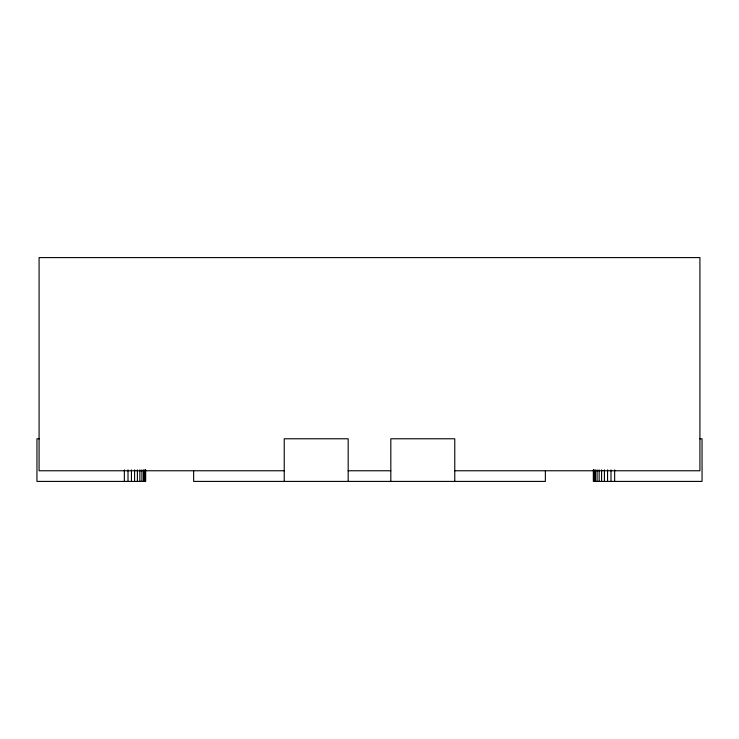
<?xml version="1.0" encoding="UTF-8"?>
<svg xmlns="http://www.w3.org/2000/svg" width="739" height="739" viewBox="0 0 739 739"><rect width="100%" height="100%" fill="white"/><g stroke="black" fill="none" stroke-linecap="round" stroke-linejoin="round"><path stroke-width="1.11" d="M39.25 438.781L36.95 438.781L36.95 481.412L145.666 481.412L145.666 469.893M699.75 438.781L702.05 438.781L702.05 481.412L593.334 481.412L593.334 469.893M284.229 470.761L39.084 470.761L39.084 257.588L699.916 257.588L699.916 470.761L454.771 470.761M348.18 470.761L390.82 470.761M614.645 469.893L614.645 481.412M610.987 469.893L610.987 481.412M607.56 469.893L607.56 481.412M604.419 469.893L604.419 481.412M601.601 469.893L601.601 481.412M599.153 469.893L599.153 481.412M597.094 469.893L597.094 481.412M595.468 469.893L595.468 481.412M594.285 469.893L594.285 481.412M593.574 469.893L593.574 481.412M545.364 470.761L545.364 481.412L193.636 481.412L193.636 470.761M454.771 481.412L454.771 438.781L390.82 438.781L390.82 481.412M348.18 481.412L348.18 438.781L284.229 438.781L284.229 481.412M145.426 469.893L145.426 481.412M144.715 469.893L144.715 481.412M143.532 469.893L143.532 481.412M141.906 469.893L141.906 481.412M139.847 469.893L139.847 481.412M137.399 469.893L137.399 481.412M134.581 469.893L134.581 481.412M131.44 469.893L131.44 481.412M128.013 469.893L128.013 481.412M124.355 469.893L124.355 481.412"/></g></svg>
